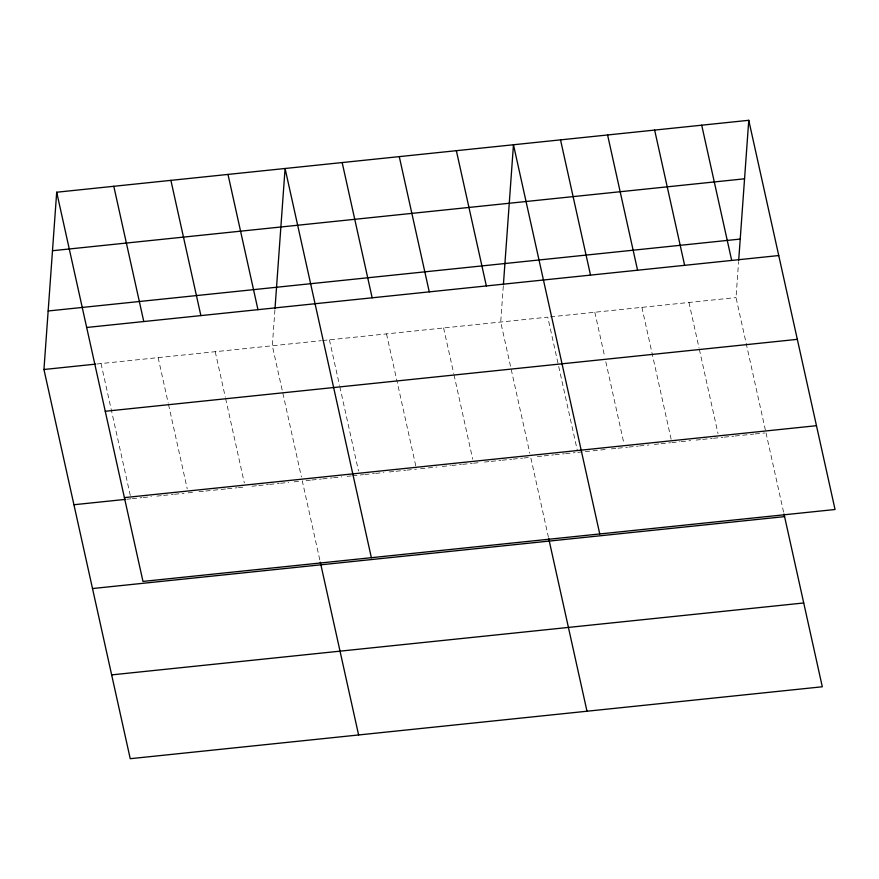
<?xml version="1.0" encoding="UTF-8"?>
<svg xmlns="http://www.w3.org/2000/svg" width="879" height="879" viewBox="0 0 879 879"><rect width="100%" height="100%" fill="white"/><g stroke="black" fill="none" stroke-linecap="round" stroke-linejoin="round"><path stroke-width="0.66" stroke-dasharray="4.39 3.3" d="M274.918 309.869L272.336 345.766L301.42 476.989M503.293 286.136L500.711 322.033L529.806 453.256M765.4 430.139L736.02 297.574L738.602 261.678M96.965 363.983L321.274 340.678M322.626 340.536L547.771 317.143L577.162 449.696M550.463 316.858L736.02 297.574M126.95 499.228L131.026 498.8M132.388 498.657L141.904 497.668M143.266 497.536L151.419 496.679M156.858 496.119L162.296 495.558M163.659 495.415L173.174 494.427M174.525 494.284L184.041 493.295M188.128 492.866L193.556 492.306M198.995 491.735L204.433 491.174M205.796 491.031L226.189 488.911M227.551 488.768L237.066 487.779M238.418 487.647L245.219 486.933M252.02 486.23L257.448 485.669M258.811 485.527L268.326 484.538M269.688 484.395L279.203 483.406M280.566 483.263L288.719 482.417M294.157 481.846L299.596 481.285M310.474 480.154L302.31 481L320.022 560.879M311.825 480.011L321.34 479.022M322.703 478.879L332.218 477.89M333.58 477.758L341.733 476.901M347.172 476.341L351.248 475.913M352.611 475.781L363.488 474.649M364.851 474.506L374.366 473.517M375.718 473.374L383.881 472.528M389.32 471.957L394.759 471.397M396.11 471.254L405.626 470.265M406.988 470.122L416.503 469.133M420.58 468.716L436.896 467.013M442.335 466.452L450.487 465.606M451.85 465.463L461.365 464.475M462.728 464.332L472.243 463.343M473.605 463.2L479.033 462.64M484.472 462.068L489.911 461.508M491.273 461.365L500.788 460.376M502.151 460.233L511.666 459.245M513.028 459.102L522.544 458.113M523.895 457.981L530.696 457.267L548.408 537.146M537.421 456.575L542.793 456.014M544.145 455.871L553.55 454.893M554.902 454.751L564.307 453.773M565.658 453.641L575.064 452.663M577.756 452.377L605.994 449.444M611.366 448.883L616.75 448.323M618.091 448.191L627.507 447.213M628.848 447.07L638.264 446.092M639.604 445.95L649.021 444.972M654.394 444.411L659.777 443.851M661.118 443.719L670.534 442.741M671.875 442.598L679.939 441.763M681.291 441.621L690.696 440.643M696.08 440.082L701.453 439.522M702.804 439.39L712.21 438.401M713.561 438.269L722.967 437.292M724.318 437.149L733.723 436.171M735.075 436.028L753.896 434.072M755.237 433.94L764.653 432.962M765.994 432.82L783.705 512.699M688.96 302.464L699.047 347.996M699.343 349.337L718.044 433.688M641.89 307.353L671.281 439.918M594.83 312.243L604.631 356.434M605.818 361.796L623.925 443.466M443.62 327.966L453.707 373.487M454.003 374.828L472.715 459.19M386.518 333.899L415.91 466.463M329.427 339.832L339.525 385.354M339.821 386.694L358.522 471.056M215.234 351.699L225.332 397.22M225.628 398.561L244.329 482.923M158.143 357.632L168.23 403.153M168.526 404.494L187.238 488.856M101.041 363.565L130.433 496.13"/><path stroke-width="1.32" d="M784.002 514.006L822.304 686.774L130.235 758.698L43.95 369.499L56.695 192.226L748.765 120.302L835.05 509.501L142.98 581.426L56.695 192.226M275.006 308.54L285.082 168.493L371.367 557.693M503.392 284.796L513.468 144.76L599.753 533.96M738.69 260.349L748.765 120.302M52.498 250.724L744.557 178.8M48.158 310.99L740.228 239.077M86.68 327.471L778.75 255.547M43.95 369.499L95.613 364.126M105.26 411.273L797.33 339.349M124.4 497.613L816.47 425.7M73.935 504.733L125.587 499.371M92.515 588.545L784.573 516.621M111.655 674.885L803.725 602.972M701.706 125.192L731.691 260.437M654.646 130.092L684.631 265.326M607.587 134.981L637.572 270.216M560.527 139.871L590.512 275.105M548.694 538.453L586.996 711.232M456.366 150.694L486.351 285.928M399.275 156.627L429.26 291.861M342.173 162.56L372.158 297.805M320.308 562.186L358.61 734.965M227.991 174.427L257.965 309.672M170.889 180.36L200.873 315.605M113.798 186.293L143.782 321.538"/></g></svg>
